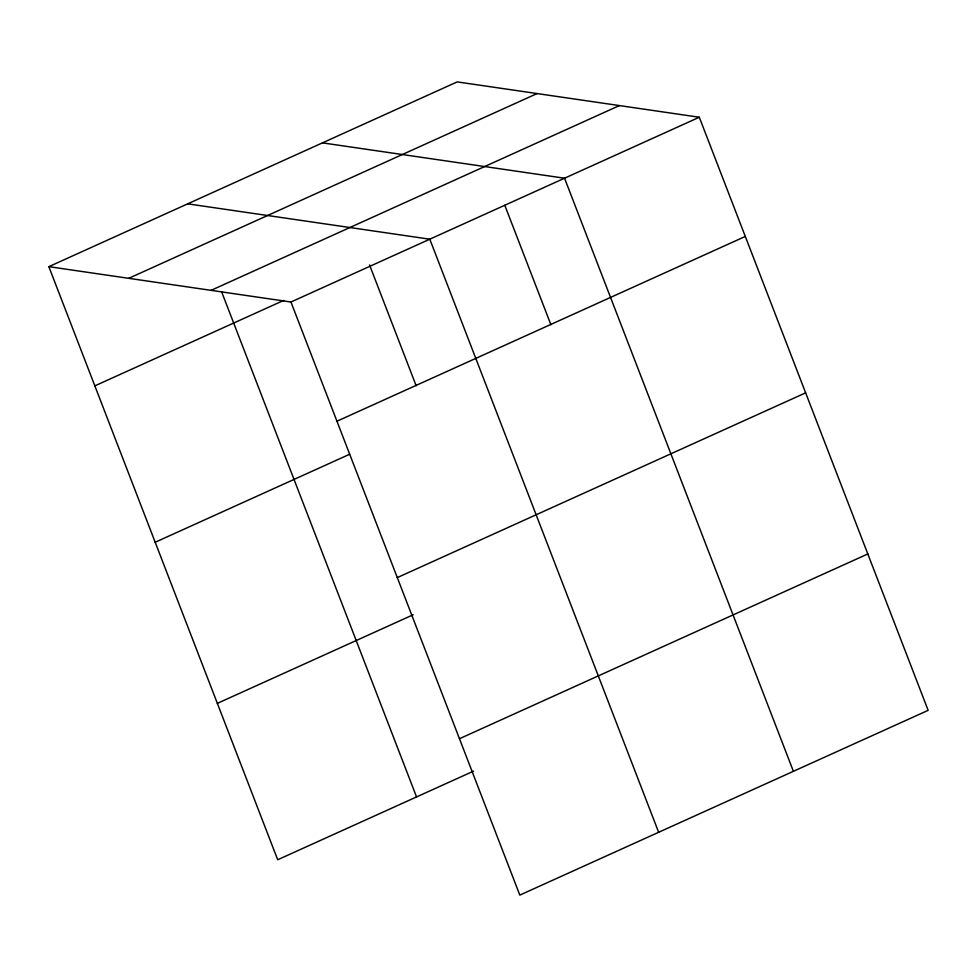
<?xml version="1.0" encoding="UTF-8"?>
<svg xmlns="http://www.w3.org/2000/svg" width="977" height="977" viewBox="0 0 977 977"><rect width="100%" height="100%" fill="white"/><g stroke="black" fill="none" stroke-linecap="round" stroke-linejoin="round"><path stroke-width="1.47" d="M48.85 266.66L457.187 81.897L699.3 117.24L928.15 710.34L519.813 895.103L290.951 302.015L48.85 266.66L277.7 859.76L473.503 771.158M128.744 278.323L537.081 93.56M211.056 290.352L619.394 105.577M94.842 385.866L283.696 300.415M290.951 302.015L699.3 117.24M336.955 421.221L745.292 236.446M155.196 542.247L349.595 454.281M397.297 577.602L805.634 392.839M217.358 703.367L413.149 614.777M459.471 738.722L867.808 553.959M322.434 142.862L564.547 178.217L793.397 771.317M187.682 203.839L429.795 239.194L658.645 832.282M504.828 205.365L550.918 324.779M369.526 264.914L416.165 385.756M221.632 291.83L416.544 796.927"/></g></svg>
